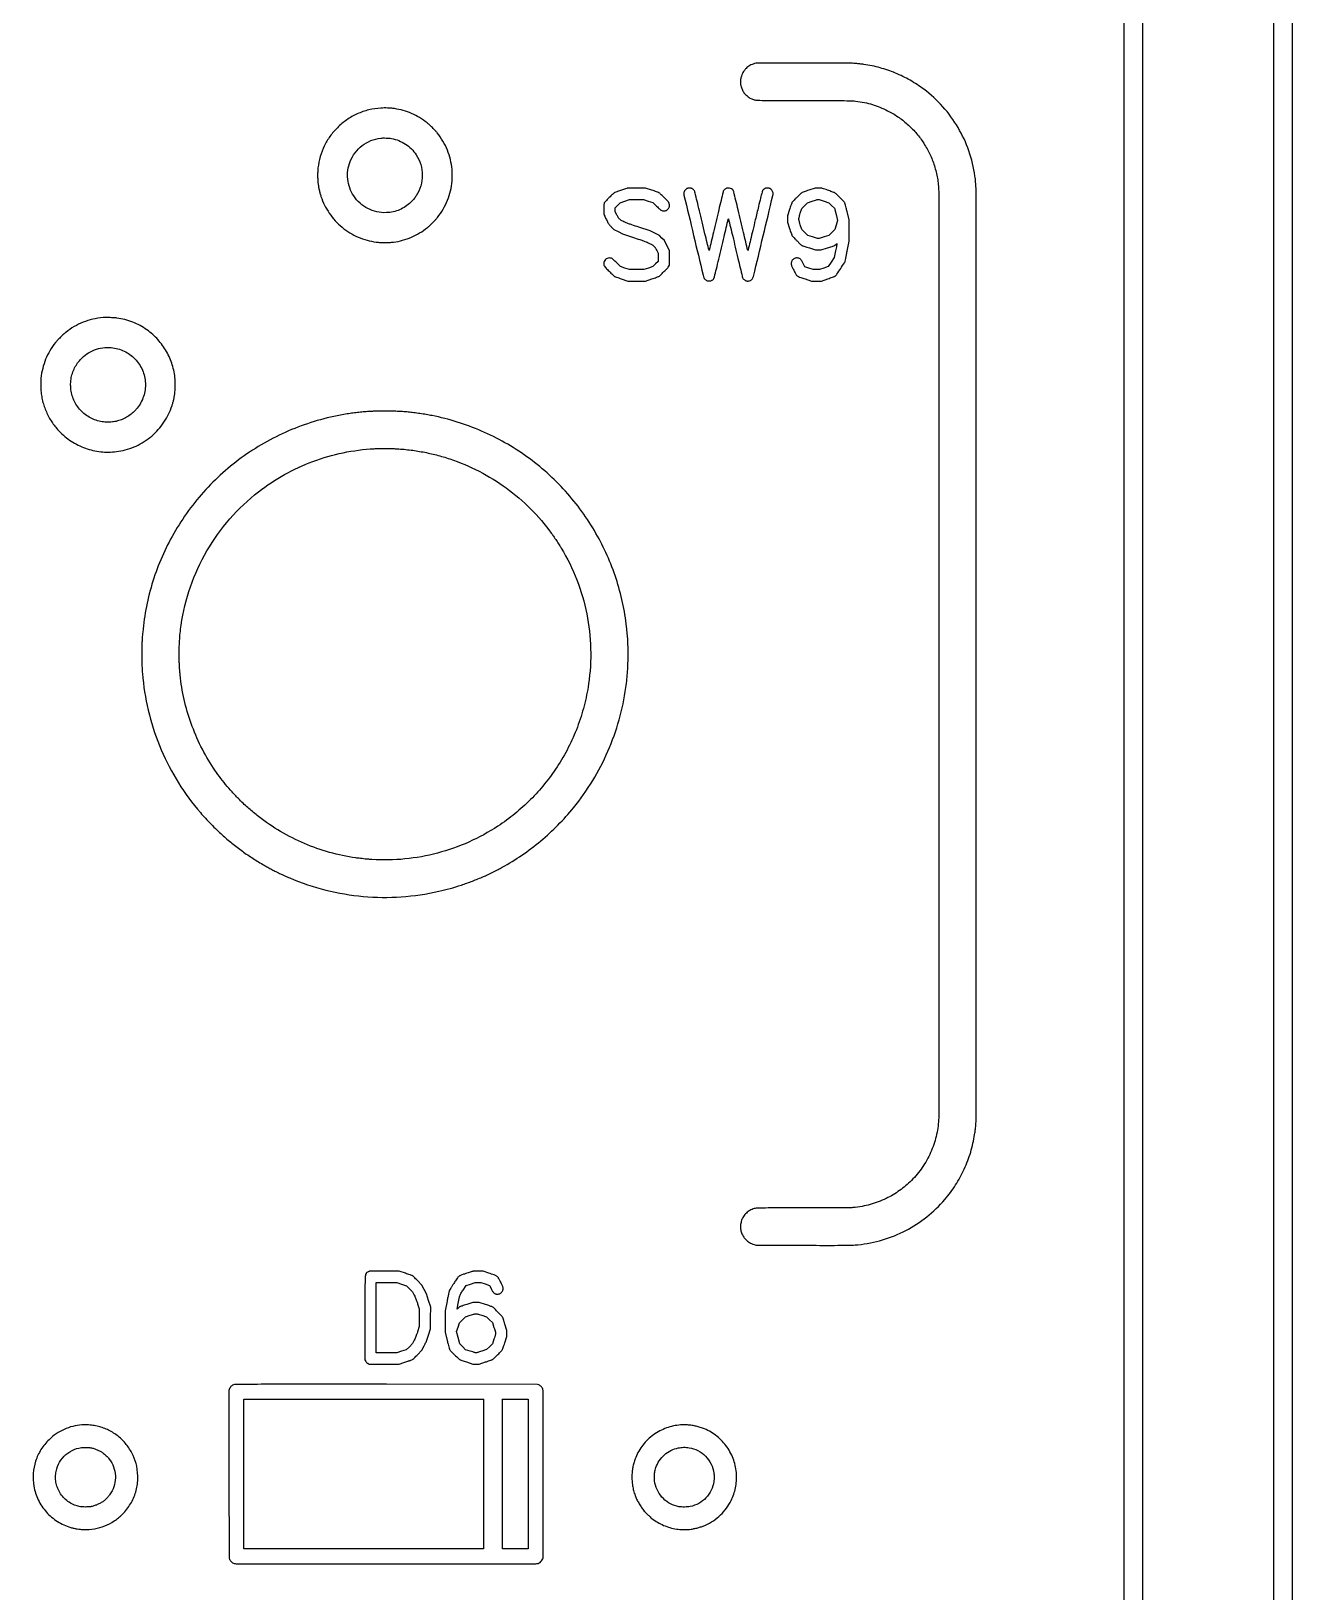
# Model space of a CAD drawing. Extents: x 980 to 25457, y 984 to 49020.
# Drawn here: x 18610 to 25457, y 17880 to 26352 of the extents above; entities that cross this region are included whole.
import ezdxf

# ---------------------------------------------------------------- set-up
doc = ezdxf.new("R2010")
doc.units = 0

msp = doc.modelspace()

# ---------------------------------------------------------------- linework, layer by layer
for points in [[(25353.176636, 36563.461695, -0.000001), (25352.040197, 20064.737908), (25350.791615, 2595.149668, -0.017503)], [(981.025332, 39243.286233, 0.000001), (980.725995, 36638.380945, 0.000022), (980.440705, 32466.957132, 0.000002), (980.203828, 20941, 0.000003), (980.107189, 12237.212398, 0.000012), (980.209361, 6804.802998)], [(1083.221486, 6831.128539, -0.000012), (1083.127559, 12273.089819, -0.000003), (1083.236026, 20942, -0.000002), (1083.488164, 32350.921193, -0.000022), (1083.779877, 36579.793336, -0.000001), (1084.083373, 39239.060792, -0.032823)], [(1895.500479, 7922.608607, -0.000003), (1895.516153, 10549.853821, -0.000001), (1895.574114, 14934.526042, -0.000001), (1895.654924, 19974.475505, -0.000001), (1895.750479, 25038.650259), (1896, 37344.800518)], [(25455.283853, 8026.2, 0.000006), (25455.447111, 13939.785085, 0.000004), (25455.5, 20957, 0.000003), (25455.451202, 30583.274766, 0.000015), (25455.249846, 35648.33495)], [(23837.04827, 49018.908979, 0.000001), (21675.802621, 49019.17901, 0.000024)], [(18681.279442, 49019.402857, 0.000005), (13233.5, 49019.49605, 0.000002), (9165.520775, 49019.509787, 0.000004), (5739.221875, 49019.480206)], [(24540, 37344.615933), (24540.017364, 25078.057967, 0.000003), (24540.072189, 18212.977995, 0.000025), (24540.281798, 14996.564512), (24540.53635, 12813.47858, 0.052236), (24541.438354, 12804.878001, 0.074337), (24546.543768, 12791.201334, 0.068737), (24555.531869, 12779.203011, 0.069207), (24567.370173, 12770.158349, 0.07731), (24580.799221, 12765.105084, 0.090469), (24599.660012, 12764.630768, 0.093087), (24617.267741, 12770.877964, 0.091235), (24631.678767, 12783.228321, 0.082939), (24641.332811, 12800.295347, 0.087509), (24641.999516, 12804.07251), (24642.357022, 15432.357909, 0.00002), (24642.699465, 18970.575659, 0.000004), (24643, 25073.957926), (24643.5, 37344.415852)], [(1792.666637, 28542.695892, 0.000006), (1792.411049, 24569.503036, 0.000003), (1792.195825, 19883.965567, 0.000004), (1792.047621, 15244.749166, 0.000006), (1792, 11426.463451), (1792, 3112.26021)], [(23728.367996, 45337.206403, 0.000002), (23728.354216, 42876.105371, 0.000002), (23728.361756, 40416.175094, 0.019036)], [(2708.027317, 40429.777448, 0.000002), (2708.046285, 42874.87655, 0.000002), (2708.048936, 45320.157135, 0.014115)], [(23830.974531, 40438.62303, -0.000002), (23830.960256, 42874.830485, -0.000002), (23830.963185, 45310.710508, -0.013332)]]:
    msp.add_lwpolyline(points, format="xyb")
for points in [[(22784, 26179.015238), (22543.5, 26178.5), (22535.766674, 26176.295176, 0.027136), (22522.429182, 26171.69699, 0.033455), (22510.60395, 26165.938901, 0.034303), (22499.896539, 26158.791345, 0.031242), (22489.907267, 26150.036362, 0.030741), (22480.385133, 26139.336574, 0.035612), (22472.747438, 26128.041524, 0.035635), (22466.793857, 26115.783689, 0.030856), (22462.306265, 26102.205812, 0.013676), (22460.9722, 26096.512302, 0.023598), (22460.218159, 26091.706142, 0.01982), (22459.84637, 26086.310703, 0.006853), (22459.725623, 26078.5, 0.014327), (22460.00984, 26067.93704, 0.028423), (22460.949039, 26059.615191, 0.028977), (22462.81154, 26051.55738, 0.015525), (22465.987583, 26041.847953, 0.058436), (22475.369329, 26023.097496, 0.051686), (22489.176555, 26006.160448, 0.051498), (22506.221112, 25992.35841, 0.057018), (22525.174565, 25982.876946, 0.057282), (22542.00133, 25978.839376, 0.024167), (22565.21936, 25977.147637, 0.005356), (22610.79923, 25976.523209, 0.000151), (22807, 25975.996167, -0.000107), (22979.980496, 25975.546517, -0.001822), (23036.9121, 25975.17883, -0.00511), (23067.20631, 25974.563103, -0.024349), (23084.464401, 25973.192884, -0.018572), (23131.616488, 25965.338646, -0.02256), (23175.04574, 25954.373735, -0.023014), (23216.570875, 25939.757498, -0.02085), (23258, 25920.949578, -0.032515), (23313.48803, 25888.22478, -0.031997), (23364.579524, 25848.421763, -0.031955), (23410.237379, 25802.36951, -0.032229), (23449.513957, 25751, -0.015127), (23468.009748, 25721.372833, -0.017662), (23483.691703, 25692.149216, -0.017804), (23497.167711, 25662.100781, -0.015863), (23509.040548, 25630, -0.015866), (23519.262246, 25595.846912, -0.018173), (23526.788296, 25562.618352, -0.018034), (23531.924963, 25528.707024, -0.015173), (23534.970731, 25492.5, -0.013394), (23536.015097, 25453.531519, -0.000002), (23536.027668, 22967.124051, -0.000002), (23536.024588, 20479.020435, -0.014704), (23534.979629, 20443.5, -0.045073), (23521.253869, 20352.001261, -0.04544), (23491.371453, 20264.70322, -0.045503), (23446.259468, 20184.348623, -0.04546), (23387.34413, 20113.452098, -0.020396), (23355.891694, 20084.397524, -0.021714), (23322.805845, 20058.635549, -0.021656), (23287.525206, 20035.779436, -0.020054), (23249.5, 20015.426633, -0.0216), (23206.797374, 19996.960665, -0.023876), (23164.049373, 19982.92654, -0.02325), (23119.156932, 19972.747238, -0.018556), (23070, 19965.851035, -0.023644), (23058.749836, 19965.231716, -0.000518), (23004.064674, 19964.866473, -0.000867), (22927.178782, 19964.566008, -0.000235), (22805.5, 19964.35871, 0.000237), (22685.688454, 19964.15418, 0.000843), (22608.959538, 19963.857441, 0.000329), (22552.564937, 19963.507081, 0.035838), (22545, 19962.911886, 0.062812), (22522.042047, 19956.41893, 0.058556), (22500.817465, 19944.321192, 0.058616), (22482.994999, 19927.64665, 0.063209), (22470.049385, 19907.683963, 0.054886), (22462.291044, 19885.709586, 0.05715), (22459.640309, 19862.874366, 0.057479), (22462.22939, 19840.149648, 0.056701), (22469.925595, 19818.5, 0.0202), (22474.475741, 19810.075796, 0.02476), (22479.415912, 19802.619307, 0.024799), (22485.062029, 19795.697378, 0.020378), (22491.733508, 19788.879844, 0.031037), (22502.287084, 19780.108743, 0.035798), (22513.372529, 19773.161827, 0.034447), (22525.701637, 19767.665339, 0.025326), (22540, 19763.24451, 0.058829), (22547.942523, 19762.192401, 0.001532), (22583.782452, 19761.794115, 0.001499), (22644.122612, 19761.489297, 0.000146), (22790, 19761.23224, 0.000316), (22951.571257, 19761.096919, 0.002788), (23022.993527, 19761.480464, 0.006315), (23065.519167, 19762.483207, 0.015801), (23096.5, 19764.587077, 0.047077), (23230.772876, 19790.896533, 0.048169), (23356.669742, 19841.742387, 0.048231), (23470.368924, 19915.665013, 0.047442), (23568.490482, 20010.370865, 0.035127), (23626.756142, 20088.94326, 0.03437), (23673.921158, 20175.45588, 0.034372), (23708.787912, 20267.61024, 0.035137), (23730.393897, 20363, 0.002397), (23732.37388, 20376.307528, 0.004631), (23733.808442, 20386.977604, 0.00427), (23735.116558, 20398.219082, 0.00173), (23736.715611, 20413.562067, 0.024849), (23737.88951, 20436.697147, 0.000051), (23738.220043, 20800.696853, 0.000155), (23738.513328, 21391.67591, 0.000012), (23738.763849, 22951.5, 0.000023), (23738.870778, 24144.397735, 0.000085), (23738.77563, 24898.671993, 0.000011), (23738.593287, 25471.124253, 0.011083), (23738.010798, 25497, 0.004476), (23736.985887, 25516.094034, 0.006228), (23735.702472, 25533.16658, 0.006586), (23734.061386, 25549.414729, 0.006139), (23731.958661, 25566, 0.049284), (23699.067922, 25702.245227, 0.049298), (23640.151341, 25829.405029, 0.049345), (23557.543971, 25942.463652, 0.04957), (23454.5, 26036.953252, 0.03087), (23379.921984, 26085.957254, 0.031553), (23300.407589, 26125.009753, 0.031563), (23216.635922, 26153.735655, 0.030934), (23129.351749, 26171.919203, 0.007288), (23106.40604, 26174.89488, 0.009231), (23085.12312, 26176.942751, 0.008433), (23062.304764, 26178.327219, 0.004712), (23034.5, 26179.281569, 0.006447), (23026.729856, 26179.374749, 0.00004), (22956.790625, 26179.306009, 0.000165), (22876.907578, 26179.194759, 0.000105)], [(20507, 25934.932884, 0.045206), (20441.836213, 25924.958962, 0.04558), (20379.713784, 25903.449233, 0.045477), (20322.391191, 25870.984036, 0.044589), (20271.471452, 25828.5, 0.041668), (20231.579713, 25781.431989, 0.042661), (20200.396796, 25728.756385, 0.04255), (20178.541086, 25671.420128, 0.04101), (20166.372113, 25610.5, 0.019326), (20165.005597, 25592.680206, 0.009467), (20164.573955, 25569.910848, 0.009448), (20165.001049, 25547.284063, 0.020648), (20166.370345, 25530, 0.010887), (20169.225839, 25510.043279, 0.012517), (20172.839639, 25491.143214, 0.012954), (20177.263829, 25473.053873, 0.013644), (20182.551289, 25455.531043, 0.069943), (20228.015112, 25363.769042, 0.070375), (20296.936905, 25288.314733, 0.07031), (20384.14543, 25234.881923, 0.069599), (20483.046397, 25207.473659, 0.020089), (20504.339584, 25205.526398, 0.012626), (20529.326814, 25204.882291, 0.012607), (20554.406942, 25205.501718, 0.019474), (20576, 25207.425304, 0.034155), (20625.708528, 25217.298791, 0.035263), (20673.064846, 25233.776837, 0.034879), (20718.101921, 25256.942696, 0.031944), (20760.892424, 25286.765442, 0.021479), (20772.690481, 25297.019402, 0.00804), (20788.365168, 25312.356815, 0.008125), (20803.703168, 25328.36751, 0.018754), (20814.565303, 25341, 0.035873), (20845.394894, 25385.969897, 0.036765), (20869.196219, 25434.526681, 0.037026), (20885.492213, 25485.709068, 0.037539), (20893.9673, 25538.5, 0.014738), (20894.719349, 25552.243759, 0.006341), (20894.949043, 25570.605257, 0.006299), (20894.71631, 25588.830344, 0.016138), (20893.956375, 25602, 0.036357), (20885.178413, 25655.510366, 0.037375), (20868.789196, 25706.675934, 0.037159), (20844.858607, 25755.099635, 0.035081), (20813.611859, 25800.440513, 0.020867), (20803.031262, 25812.619831, 0.007879), (20787.279826, 25828.774601, 0.007909), (20770.973555, 25844.474735, 0.02001), (20758.5, 25855.209787, 0.031702), (20717.881471, 25883.431916, 0.033732), (20674.831899, 25905.648114, 0.033873), (20629.356413, 25921.798782, 0.03253), (20581.5, 25931.924018, 0.012836), (20562.98825, 25934.114711, 0.01294), (20544.438011, 25935.345347, 0.012901), (20525.79371, 25935.616935, 0.012575)], [(20565, 25770.016799, -0.048452), (20605.188577, 25758.464831, -0.051583), (20641.5103, 25739.564544, -0.051611), (20673.177658, 25713.640334, -0.048602), (20699.583186, 25681.288111, -0.075011), (20724.166892, 25628.751256, -0.071967), (20732.622361, 25570.536667, -0.07177), (20724.23374, 25512.168805, -0.073909), (20699.705559, 25459.188565, -0.012402), (20693.009227, 25449.52425, -0.016033), (20686.369679, 25441.0187, -0.015651), (20679.067989, 25432.79651, -0.010957), (20670.358382, 25423.981514, -0.044432), (20641.453646, 25400.574228, -0.047217), (20609.429119, 25383.18204, -0.047094), (20574.632615, 25372.072613, -0.043768), (20537.5, 25367.314644, -0.064106), (20485.946733, 25371.86708, -0.064413), (20437.316868, 25389.330257, -0.064234), (20394.61717, 25418.649548, -0.063134), (20360.471382, 25458, -0.062089), (20338.82409, 25501.193719, -0.059376), (20328.026911, 25549.039265, -0.059323), (20328.771599, 25598.122587, -0.061762), (20341.082697, 25644.957646, -0.066691), (20367.918915, 25692.531857, -0.06779), (20406.20421, 25731.066314, -0.067483), (20453.568783, 25758.091634, -0.065105), (20507, 25771.946732, -0.029242), (20518.747591, 25772.714068, -0.010006), (20535.820286, 25772.487806, -0.010081), (20552.948673, 25771.571865, -0.027378)], [(21842, 25499.063844, 0.002852), (21818.946964, 25491.253031, 0.003345), (21797.182684, 25483.576869, 0.001518), (21777.958563, 25476.585648, 0.057831), (21773.860634, 25474.517582, 0.040699), (21771.516529, 25472.682271, 0.00203), (21764.363351, 25466.022832, 0.003258), (21755.938324, 25458.011371, 0.002349), (21746.640058, 25448.968839, 0.005766), (21726.490015, 25428.726375, 0.077663), (21720.461015, 25420.219639, 0.100213), (21717.970745, 25410.925433, 0.012207), (21717.172801, 25389.723585, 0.003536), (21717.107179, 25379.025864, 0.006169), (21717.224892, 25370.15902, 0.006194), (21717.488469, 25363.226329, 0.039115), (21717.941352, 25359.723585, 0.059798), (21720.15043, 25353.193894, 0.00294), (21730.100079, 25332.67831, 0.003874), (21740.117462, 25312.720412, 0.038368), (21745.014102, 25304.727214, 0.024606), (21746.743741, 25302.568682, 0.0036), (21750.495414, 25298.392794, 0.004062), (21755.009101, 25293.521005, 0.003475), (21759.840752, 25288.461188), (21771.937745, 25275.967949), (21795.901846, 25264.089629), (21819.865948, 25252.211309), (21883.682974, 25230.969059, -0.00082), (21924.041491, 25217.461662, -0.007871), (21941.130883, 25211.409804, -0.016875), (21952.687243, 25206.661709, -0.012895), (21965, 25200.723511, -0.005021), (21974.836551, 25195.537284, -0.019914), (21980.712643, 25192.054276, -0.028323), (21985.195648, 25188.775215, -0.019816), (21989.870712, 25184.610107, -0.016892), (21994.305119, 25180.033432, -0.038665), (21997.242739, 25176.236906, -0.027869), (22000.080349, 25171.343784, -0.00537), (22004.620712, 25162.157919), (22012, 25146.815837), (22012, 25124.644522), (22012, 25102.473206), (21998.25, 25088.781856), (21984.5, 25075.090507), (21959.538605, 25066.545253), (21934.57721, 25058), (21896.091923, 25058), (21857.606637, 25058), (21832.553318, 25066.57754), (21807.5, 25075.155081), (21786, 25096.439149, 0.005317), (21770.18549, 25111.765318, 0.047252), (21762.558487, 25117.741702, 0.09388), (21756.05279, 25120.362849, 0.050433), (21747.40879, 25121.186613, 0.099914), (21736.084462, 25118.832808, 0.097022), (21726.42508, 25112.259277, 0.096351), (21719.911248, 25102.482291, 0.096999), (21717.557286, 25091, 0.06029), (21718.489822, 25082.680246, 0.093159), (21721.417056, 25076.087102, 0.040697), (21728.15289, 25067.841643, 0.00386), (21746.379568, 25049.196144, 0.002182), (21756.229293, 25039.360701, 0.00315), (21765.031045, 25030.757169, 0.001646), (21772.553299, 25023.544103, 0.05082), (21774.598458, 25021.958242, 0.049798), (21776.929655, 25020.807586, 0.001528), (21786.999863, 25017.063769, 0.002993), (21798.918634, 25012.754953, 0.002064), (21812.464981, 25008.012099), (21847.233047, 24996), (21895.645553, 24996), (21944.058059, 24996), (21978.27903, 25007.533977, 0.001506), (21991.695633, 25012.101002, 0.00209), (22003.688027, 25016.279699, 0.001287), (22013.755012, 25019.863917, 0.026459), (22016.722764, 25021.109999, 0.084267), (22023.003011, 25025.579902, 0.002942), (22044.079223, 25046.96111, 0.003811), (22064.436723, 25068.178862, 0.058282), (22070.5, 25076.311336), (22073.5, 25081.5), (22073.5, 25122.003016), (22073.5, 25162.506032), (22060.368958, 25189.003016), (22047.237916, 25215.5), (22033.368958, 25229.000416), (22019.5, 25242.500831), (21994.5, 25255.135664), (21969.5, 25267.770498), (21907.023772, 25288.54397, -0.00105), (21870.612879, 25300.735646, -0.006368), (21851.843306, 25307.331613, -0.011797), (21838.900849, 25312.415137, -0.012638), (21826.510051, 25317.995164, -0.003541), (21815.043506, 25323.611999, -0.028968), (21809.987898, 25326.509966, -0.047374), (21806.320533, 25329.433955, -0.018248), (21801.799587, 25334.128759, -0.020635), (21798.162638, 25338.546367, -0.019452), (21794.826018, 25343.334461, -0.015705), (21791.309605, 25349.223328, -0.007127), (21787.063308, 25357.133884), (21779, 25372.683138), (21779, 25383.352925), (21779, 25394.022712), (21793.084287, 25407.761356), (21807.168575, 25421.5), (21832.334287, 25430.211367), (21857.5, 25438.922734), (21895.522055, 25438.961367), (21933.54411, 25439), (21958.926532, 25430.524532), (21984.308953, 25422.049064), (22004.404477, 25402.170409, 0.004372), (22012.695492, 25394.111081, 0.006699), (22020.033297, 25387.287702, 0.005395), (22026.103315, 25381.911024, 0.060759), (22028.76735, 25380.116702, 0.059387), (22035.72284, 25377.556132, 0.05493), (22043.27343, 25376.6123, 0.055875), (22050.718957, 25377.336987, 0.066519), (22057.364359, 25379.698948, 0.052645), (22061.428056, 25382.358674, 0.036387), (22065.424832, 25386.138253, 0.035738), (22068.920291, 25390.558163, 0.043992), (22071.484782, 25395.145439, 0.017505), (22072.976203, 25398.806711, 0.046527), (22073.6982, 25401.533565, 0.043093), (22073.932305, 25404.46416, 0.013317), (22073.785882, 25408.892914, 0.016327), (22073.446049, 25412.562946, 0.024189), (22072.888886, 25415.744722, 0.027279), (22072.099174, 25418.530144, 0.034319), (22071.056618, 25421, 0.075403), (22066.161505, 25427.877788, 0.003238), (22045.30798, 25449.146114, 0.00344), (22024.275573, 25470.031441, 0.069255), (22017.040712, 25475.381325, 0.035893), (22013.787301, 25476.860339, 0.00214), (22003.648014, 25480.568826, 0.003209), (21991.515146, 25484.859882, 0.002362), (21978.02015, 25489.464189), (21943.679365, 25501), (21895.589682, 25500.946223, 0.000874), (21866.952241, 25500.864149, 0.007625), (21854.239242, 25500.611603, 0.016867), (21846.819273, 25500.099983, 0.054655)], [(22173.36471, 25499.969551, 0.055605), (22169.142718, 25498.132803, 0.032763), (22164.556553, 25495.082363, 0.032558), (22160.350682, 25491.411791, 0.049796), (22157.276933, 25487.677309, 0.03005), (22154.810925, 25483.459424, 0.043363), (22153.199789, 25479.45252, 0.043424), (22152.305351, 25475.232103, 0.030249), (22152.005577, 25470.369197, 0.058723), (22152.876585, 25462.908786, 0.000033), (22205.026433, 25243.741694, 0.000061), (22256.526525, 25027.484961, 0.031291), (22260.566116, 25014.260998, 0.065464), (22262.725871, 25010.209678, 0.03419), (22266.367892, 25005.786735, 0.033638), (22270.733914, 25001.749255, 0.048036), (22275.136832, 24998.845221, 0.08222), (22280.791689, 24996.952384, 0.039024), (22288.471005, 24996.329561, 0.038984), (22296.215589, 24996.911568, 0.076369), (22302.099856, 24998.766523, 0.044355), (22306.537649, 25001.465867, 0.039911), (22310.601546, 25004.993703, 0.040179), (22314.026471, 25009.094776, 0.046622), (22316.562237, 25013.5, 0.047351), (22317.992498, 25017.615161, 0.000211), (22328.997194, 25062.69229, 0.001002), (22341.475447, 25114.34872, 0.000608), (22356.03907, 25175.5, -0.000204), (22370.343887, 25235.780586, -0.000337), (22382.490614, 25286.721691, -0.000017), (22393.479311, 25332.662169, -0.066865), (22393.864033, 25333.65895, -0.684611), (22394.250536, 25333.607739, -0.000046), (22405.147914, 25288.752641, -0.000874), (22417.194394, 25238.766899, -0.000519), (22431.384184, 25179.15895, 0.000238), (22445.657796, 25119.048718, 0.000374), (22457.984754, 25067.417277, 0.000088), (22468.830115, 25022.176543, 0.015122), (22470.144504, 25017.346675, 0.05541), (22472.677025, 25011.466052, 0.054071), (22476.456305, 25006.232211, 0.053262), (22481.329045, 25001.863247, 0.050714), (22487.092432, 24998.539006, 0.017311), (22490.786946, 24997.032369, 0.046362), (22493.530578, 24996.302678, 0.043031), (22496.476062, 24996.062757, 0.013273), (22500.931227, 24996.202161, 0.057756), (22509.222606, 24997.65283, 0.070065), (22516.394441, 25000.928915, 0.071066), (22522.305458, 25006.012567, 0.061796), (22526.888347, 25012.781142, 0.059232), (22530.022982, 25021.27823, 0.000048), (22582.613292, 25240.935385, 0.000052), (22635.074214, 25460.245438, 0.054421), (22636.309416, 25470, 0.071486), (22635.260053, 25478.317042, 0.068239), (22631.908446, 25486.145873, 0.06779), (22626.547856, 25492.827411, 0.068926), (22619.623349, 25497.788125, 0.02566), (22616.495652, 25499.232806, 0.04824), (22613.827292, 25500.014547, 0.03722), (22610.632218, 25500.380957, 0.009888), (22605.5, 25500.483621, 0.009806), (22600.614893, 25500.388915, 0.032345), (22597.412481, 25500.055753, 0.0445), (22594.866148, 25499.385812, 0.035819), (22592.277804, 25498.23669, 0.031827), (22587.831933, 25495.49214, 0.040173), (22584.126746, 25492.390268, 0.041695), (22581.074263, 25488.840025, 0.039077), (22578.578549, 25484.757489, 0.056015), (22576.545638, 25479.334717, 0.000835), (22568.304642, 25446.385714, 0.001681), (22557.131614, 25400.739355, 0.000465), (22539.897755, 25329, 0.000034), (22525.949847, 25270.682487, 0.000053), (22513.866187, 25220.120658, 0.000017), (22503.415109, 25176.362952, 0.001472), (22501.841707, 25169.687346, -0.003775), (22501.033977, 25166.329669, -0.006548), (22500.30565, 25163.555252, -0.00205), (22499.65156, 25161.227378, -0.578247), (22499.490926, 25161.187346, -0.133911), (22499.325847, 25161.489341, -0.000004), (22488.211749, 25208.114408, -0.00021), (22475.983694, 25259.510187, -0.000127), (22461.516474, 25320.5, 0.000591), (22446.921343, 25381.77539, 0.000944), (22434.285676, 25434.110978, 0.000172), (22423.022406, 25480.310241, 0.050769), (22421.718963, 25483.984182, 0.098286), (22415.277708, 25492.665867, 0.088222), (22405.775831, 25498.630286, 0.086961), (22394.6731, 25501.009188, 0.091752), (22383.642637, 25499.393901, 0.06732), (22378.757257, 25496.95618, 0.037525), (22373.545195, 25492.807483, 0.037543), (22369.018713, 25487.933481, 0.068193), (22366.240938, 25483.270111, 0.040746), (22364.962894, 25479.40831, 0.000154), (22353.901645, 25433.78247, 0.000803), (22341.459486, 25382.028382, 0.000504), (22327.075158, 25321.5, -0.000171), (22312.782639, 25261.178904, -0.00028), (22300.632495, 25210.104611, -0.00002), (22289.684522, 25164.206035, -0.038551), (22289.216015, 25162.74974, -0.725688), (22288.692529, 25162.788044, -0.000118), (22278.542884, 25203.906381, -0.001198), (22266.601084, 25252.838097, -0.000536), (22251.117867, 25317.24974, 0.000228), (22236.654299, 25377.583245, 0.000358), (22224.169546, 25429.394367, 0.000084), (22213.183352, 25474.810248, 0.014679), (22211.872959, 25479.603425, 0.053256), (22209.548256, 25485.061746, 0.047757), (22206.050554, 25490.125425, 0.047611), (22201.64329, 25494.448188, 0.052151), (22196.623349, 25497.711057, 0.061931), (22191.618679, 25499.529124, 0.031998), (22185.03578, 25500.596695, 0.032008), (22178.426668, 25500.813585, 0.067116)], [(22830, 25489.006536, 0.001656), (22816.563246, 25484.321771, 0.002413), (22804.753125, 25480.096018, 0.001188), (22794.747851, 25476.434544, 0.041985), (22792.5, 25475.384214, 0.054379), (22790.523454, 25473.944034, 0.00179), (22783.317962, 25467.339383, 0.003399), (22774.885359, 25459.447342, 0.002356), (22765.454765, 25450.415417, 0.003125), (22754.517335, 25439.708014, 0.007685), (22746.653958, 25431.669832, 0.008429), (22741.111981, 25425.626858, 0.058308), (22738.816381, 25422.334215, 0.036339), (22737.332685, 25419.009193, 0.002377), (22733.794371, 25409.079426, 0.003443), (22729.710964, 25397.183836, 0.002562), (22725.361617, 25384), (22714.5, 25350.5), (22714.5, 25333), (22714.5, 25315.5), (22725.371952, 25282, 0.002411), (22729.715639, 25268.832266, 0.00327), (22733.772975, 25256.986708, 0.002193), (22737.284498, 25247.088784, 0.036267), (22738.704182, 25243.890921, 0.058802), (22740.83551, 25240.826999, 0.005699), (22746.923604, 25234.114356, 0.006423), (22755.020834, 25225.610169, 0.003337), (22765.33223, 25215.195363, 0.002334), (22778.26988, 25202.421042, 0.011022), (22785.883031, 25195.295388, 0.01866), (22791.092638, 25190.969584, 0.058106), (22795, 25188.62963, 0.021822), (22798.642339, 25187.175423, 0.001723), (22808.488767, 25183.772195, 0.002339), (22820.27216, 25179.806357, 0.001789), (22833.195801, 25175.575188), (22865.891602, 25165), (22881.883826, 25165), (22897.87605, 25165), (22931.525223, 25176.023014, 0.000771), (22944.666011, 25180.3502, 0.001106), (22956.295571, 25184.228192, 0.000586), (22966.134083, 25187.545972, 0.017342), (22968.597781, 25188.476409, 0.046382), (22970.280794, 25189.370819, 0.014455), (22972.628063, 25191.011666, 0.014312), (22975.157717, 25193.006, 0.015324), (22977.510583, 25195.098452, -0.01289), (22979.620334, 25196.993163, -0.025876), (22981.396445, 25198.355266, -0.034649), (22982.674521, 25199.109653, -0.550492), (22983.030507, 25198.895057, -0.051373), (22982.9429, 25197.813054, -0.000255), (22980.938671, 25187.041048, -0.001161), (22978.622148, 25174.783692, -0.000735), (22975.866525, 25160.5), (22968.672037, 25123.5), (22952.086018, 25098.820843), (22935.5, 25074.141686), (22912, 25066.066157), (22888.5, 25057.990628), (22871, 25058.068143), (22853.5, 25058.145658), (22831, 25065.822829), (22808.5, 25073.5), (22800, 25090.717318, 0.015554), (22792.233885, 25105.288112, 0.061669), (22786.154238, 25113.386235, 0.091777), (22779.6234, 25118.054499, 0.063824), (22770.968275, 25120.827685, 0.064351), (22763.183164, 25121.249073, 0.065686), (22755.603705, 25119.668145, 0.064955), (22748.621877, 25116.151935, 0.060629), (22742.592553, 25110.891717, 0.044413), (22738.89761, 25105.965542, 0.058397), (22736.515556, 25100.880861, 0.056092), (22735.313025, 25095.221837, 0.03696), (22735.156968, 25088.562672, 0.038419), (22735.807088, 25083.481495, 0.043363), (22737.217054, 25078.769132, 0.018835), (22740.220512, 25071.953427, 0.001862), (22748.109158, 25055.888286, 0.003108), (22753.116876, 25045.941249, 0.004267), (22757.751896, 25037.063032, 0.002775), (22761.744888, 25029.67031, 0.050083), (22763.263989, 25027.45395, 0.083723), (22767.622903, 25023.761602, 0.033207), (22774.643437, 25020.201147, 0.016722), (22786.459725, 25015.624571, 0.002683), (22809.859751, 25007.5908), (22844.219501, 24996), (22871.485628, 24996), (22898.751755, 24996), (22933.193283, 25007.879896, 0.001271), (22946.602974, 25012.543469, 0.001861), (22958.379061, 25016.721767, 0.000886), (22968.379705, 25020.332094, 0.03369), (22970.567405, 25021.297475, 0.035798), (22971.947505, 25022.152182, 0.01423), (22973.715979, 25023.509237, 0.013998), (22975.548635, 25025.087555, 0.017095), (22977.167843, 25026.667579, 0.042209), (22982.999703, 25033.892736, 0.00144), (23003.341077, 25064.152266, 0.00096), (23024.130233, 25095.400894, 0.068305), (23026.826112, 25101, 0.027382), (23027.526258, 25103.657804, 0.000419), (23030.715071, 25119.229424, 0.001123), (23034.363987, 25137.33174, 0.000743), (23038.478124, 25158.142719), (23049, 25211.785438), (23049, 25269.748652), (23049, 25327.711866), (23037.938238, 25373.105933, 0.001873), (23032.901402, 25393.444058, 0.004716), (23029.037723, 25408.208504, 0.003882), (23025.991781, 25419.081189, 0.061907), (23024.488053, 25422.593068, 0.06375), (23020.382125, 25427.932407, 0.001721), (22999.418833, 25448.857177, 0.002176), (22978.680591, 25469.237103, 0.047061), (22972.025474, 25474.599931, 0.052995), (22969.481242, 25475.919113, 0.00276), (22960.869983, 25479.228699, 0.004344), (22950.557213, 25483.024965, 0.003141), (22939, 25487.083926, 0.001002), (22909.259614, 25497.252933, 0.023031), (22900.628616, 25499.747962, 0.049022), (22893.550322, 25500.726586, 0.010553), (22881.160906, 25500.953524), (22864.5, 25500.907049)], [(22913.621194, 25430.244758), (22938.742389, 25421.5), (22954.233288, 25406.467096), (22969.724187, 25391.434192), (22977.972142, 25357.674657), (22986.220096, 25323.915122), (22978.474349, 25299.707561), (22970.728601, 25275.5), (22955.131692, 25259.755678), (22939.534782, 25244.011356), (22914.017034, 25235.505678, -0.008297), (22892.251483, 25228.649825, -0.07087), (22882.161638, 25227.155317, -0.071251), (22872.075287, 25228.542934, -0.008433), (22850.388711, 25235.152745), (22825.172843, 25243.30549), (22808.700935, 25259.902745), (22792.229027, 25276.5), (22784.109102, 25302, -0.003102), (22780.180363, 25314.6079, -0.009865), (22777.773892, 25323.099918, -0.013858), (22776.377614, 25329.098452, -0.049936), (22775.981444, 25333, -0.050375), (22776.372057, 25336.922342, -0.014373), (22777.760578, 25342.888351, -0.010017), (22780.18315, 25351.394906, -0.003019), (22784.201848, 25364.226399), (22792.429984, 25389.952797), (22808.179247, 25405.678984), (22823.92851, 25421.405171), (22849.214255, 25430.141601, -0.008731), (22871.326423, 25437.35188, -0.074171), (22881.627723, 25438.905325, -0.075189), (22891.882721, 25437.371224, -0.009099)], [(19000, 24797.388327, 0.034351), (18944.17779, 24788.599871, 0.03789), (18891.945258, 24772.409592, 0.038204), (18843.131495, 24748.667788, 0.036076), (18797.5, 24717.370512, 0.020118), (18784.829588, 24706.401921, 0.00827), (18768.518425, 24690.576032, 0.008271), (18752.736354, 24674.21589, 0.020067), (18741.790213, 24661.5, 0.033766), (18711.536733, 24617.572382, 0.036833), (18688.445517, 24571.195733, 0.036639), (18672.315195, 24521.708807, 0.032741), (18662.831287, 24468.5, 0.021962), (18661.806238, 24453.22628, 0.007559), (18661.629585, 24431.077959, 0.007661), (18662.131774, 24408.726128, 0.019319), (18663.374145, 24392.5, 0.020638), (18668.403227, 24360.590597, 0.022087), (18675.96362, 24329.929308, 0.022189), (18686.161414, 24300.185184, 0.021253), (18699.085911, 24271.021649, 0.018598), (18713.82241, 24243.843777, 0.022399), (18729.715704, 24219.523703, 0.022355), (18747.748637, 24196.683872, 0.018396), (18768.916204, 24173.953892, 0.058304), (18836.413158, 24120.730065, 0.059339), (18913.986607, 24084.899587, 0.059288), (18997.867016, 24068.269382, 0.058025), (19083.939147, 24071.596369, 0.0695), (19179.495435, 24100.45846, 0.068721), (19263.891196, 24154.474094, 0.068624), (19330.58643, 24229.421389, 0.068967), (19374.372534, 24319.5, 0.011322), (19379.266563, 24335.775575, 0.011752), (19383.353474, 24352.055964, 0.011524), (19386.738792, 24368.807818, 0.010014), (19389.527309, 24386.5, 0.021784), (19390.947483, 24401.769846, 0.007323), (19391.720293, 24424.140752, 0.00744), (19391.833536, 24446.764384, 0.018785), (19391.052914, 24463.206823, 0.054002), (19375.836495, 24541.106629, 0.054591), (19344.322383, 24613.638808, 0.054465), (19297.776998, 24677.776549, 0.053282), (19238.165402, 24730.881599, 0.031272), (19201.011479, 24754.110635, 0.030533), (19160.958641, 24772.731444, 0.030294), (19118.621079, 24786.459885, 0.029683), (19074.646702, 24795.083353, 0.010483), (19065.930856, 24796.07537, 0.009195), (19056.791375, 24796.752704, 0.007441), (19045.988516, 24797.192685, 0.003487), (19032, 24797.4564, 0.001505), (19021.138977, 24797.552696, 0.001996), (19011.25625, 24797.571123, 0.001418), (19002.971823, 24797.530009, 0.019923)], [(19044, 24634.943126, -0.043871), (19080.368517, 24628.372421, -0.045068), (19114.690734, 24615.590261, -0.045353), (19145.972558, 24596.95687, -0.045609), (19173.318337, 24573.019994, -0.088939), (19213.419993, 24512.238009, -0.090581), (19229.573854, 24441.69995, -0.090451), (19219.754787, 24369.921298, -0.088371), (19185.216132, 24305.578879, -0.012975), (19182.373475, 24302.168679, -0.005172), (19178.308821, 24297.637456, -0.005114), (19173.821687, 24292.83768, -0.006415), (19169.560074, 24288.484802, -0.037632), (19146.582192, 24268.81702, -0.037425), (19120.875215, 24252.775475, -0.037317), (19092.989569, 24240.706001, -0.036935), (19063.524217, 24232.866295, -0.027535), (19050.873751, 24231.197634, -0.011076), (19033.455845, 24230.257193, -0.011076), (19016.012569, 24230.089073, -0.02752), (19003.278191, 24230.950456, -0.081502), (18938.736108, 24249.874437, -0.082885), (18884.047129, 24288.362482, -0.083161), (18844.960365, 24342.399172, -0.08281), (18825.540346, 24406.301216, -0.019236), (18824.495371, 24417.712002, -0.010736), (18824.057568, 24431.657384, -0.010726), (18824.216008, 24445.386834, -0.022503), (18825.047457, 24456.026234, -0.037925), (18831.350261, 24487.31138, -0.038453), (18842.287156, 24517.135686, -0.038722), (18857.574589, 24544.740273, -0.039672), (18876.825835, 24569.419409, -0.056978), (18912.033776, 24600.001197, -0.057016), (18953.227926, 24621.839203, -0.057345), (18998.061823, 24633.717141, -0.058936)], [(20474.5, 24289.396272, -0.002646), (20471.495053, 24289.199182, -0.000365), (20465.240625, 24288.826779, -0.000419), (20457.832521, 24288.397329, -0.000354), (20450, 24287.955421, 0.007201), (20420.23296, 24285.866744, 0.005868), (20388.429885, 24282.798136, 0.005785), (20356.164902, 24278.924132, 0.006358), (20325, 24274.412043, 0.055785), (20040.215933, 24196.223062, 0.056106), (19780.354108, 24057.113976, 0.056119), (19557.974507, 23863.750559, 0.055863), (19383.770067, 23625.5, 0.026879), (19320.216515, 23499.134699, 0.026835), (19270.547471, 23366.611403, 0.026832), (19235.354795, 23229.519246, 0.026864), (19215.063587, 23089.5, 0.003993), (19212.542364, 23058.902674, 0.009151), (19211.249356, 23035.807451, 0.007546), (19210.671442, 23010.166937, 0.001972), (19210.527395, 22969, 0.002453), (19210.754169, 22926.627508, 0.008154), (19211.494085, 22898.781584, 0.009564), (19213.072285, 22873.359559, 0.00447), (19216.039917, 22840.5, 0.038118), (19251.211882, 22641.813032, 0.038183), (19316.126154, 22450.886538, 0.038229), (19409.228901, 22272.264557, 0.038413), (19528.309153, 22110.203754, 0.009022), (19555.140728, 22080.132436, 0.006636), (19585.904664, 22047.754398, 0.006665), (19617.292654, 22016.431866, 0.009553), (19646, 21989.585074, 0.013449), (19699.590806, 21943.901324, 0.013221), (19755.861344, 21900.894626, 0.013221), (19814.327718, 21860.921292, 0.013447), (19874.5, 21824.329299, 0.004977), (19893.553356, 21813.683551, 0.003042), (19916.236268, 21801.482949, 0.002969), (19937.914757, 21790.156443, 0.008766), (19952.989378, 21782.725309, 0.001281), (19971.608471, 21774.007437, 0.002534), (19986.435407, 21767.202567, 0.002978), (19999.611065, 21761.330535, 0.002882), (20013, 21755.550591, 0.038959), (20208.811228, 21689.815545, 0.039217), (20412.016576, 21655.433475, 0.03919), (20618.231992, 21653.19067, 0.038789), (20823, 21683.092913, 0.01275), (20883.316729, 21698.368699, 0.011653), (20944.63028, 21717.123668, 0.011586), (21005.378289, 21738.839966, 0.012204), (21064, 21762.998623, 0.007985), (21085.587161, 21772.932414, 0.003173), (21114.904807, 21787.224731, 0.003191), (21144.226772, 21801.984, 0.007387), (21166, 21813.527238, 0.02437), (21273.670134, 21879.686397, 0.023937), (21375.063233, 21956.37923, 0.0239), (21468.810066, 22042.536031, 0.024115), (21553.61173, 22137, 0.034232), (21657.29946, 22283.8193, 0.034066), (21740.172284, 22443.646204, 0.03405), (21800.607472, 22613.320766, 0.034127), (21837.399077, 22789.5, 0.00793), (21843.006292, 22835.313756, 0.009923), (21846.688048, 22877.978898, 0.009673), (21848.736646, 22921.637623, 0.006931), (21849.405142, 22970.5, 0.004979), (21848.984673, 23011.969453, 0.008366), (21847.702501, 23046.769709, 0.008717), (21845.305075, 23080.483557, 0.006045), (21841.470959, 23118.5, 0.025454), (21819.576435, 23251.215438, 0.025471), (21784.312334, 23380.988822, 0.025479), (21736.047772, 23506.464014, 0.025508), (21675.286704, 23626.329481, 0.053498), (21509.91283, 23854.55008, 0.053534), (21299.917764, 24042.43089, 0.053518), (21054.760261, 24181.490879, 0.053405), (20785.5, 24265.47076, 0.007098), (20754.192351, 24271.213955, 0.005511), (20719.975457, 24276.602868, 0.00555), (20686.013221, 24281.184309, 0.007716), (20655.5, 24284.478943, 0.003747), (20625.146025, 24287.053963, 0.008627), (20602.272911, 24288.425268, 0.00737), (20577.313554, 24289.121494, 0.002094), (20538.5, 24289.469266, 0.000597), (20515.529626, 24289.551434, 0.000881), (20495.3625, 24289.563958, 0.000398), (20478.153967, 24289.530649, 0.017016)], [(20585.5, 24085.973424, -0.016012), (20661.941307, 24079.401132, -0.016895), (20736.439545, 24068.021779, -0.017014), (20809.49876, 24051.731387, -0.016777), (20881.628373, 24030.445357, -0.038775), (21041.14391, 23963.374351, -0.038891), (21188.222007, 23872.535096, -0.038815), (21319.719127, 23759.826239, -0.038295), (21432.862791, 23627.668517, -0.008255), (21444.661668, 23610.964585, -0.00318), (21460.505805, 23587.408421, -0.003173), (21476.024083, 23563.691434, -0.008436), (21486.711024, 23546.5, -0.042266), (21571.306572, 23373.511946, -0.043065), (21624.975084, 23189.83201, -0.043131), (21646.329824, 22999.941854, -0.042669), (21634.924635, 22808.502951, -0.02733), (21610.92992, 22689.790863, -0.027129), (21574.085244, 22574.103922, -0.02714), (21524.948293, 22463.131883, -0.027405), (21464.222278, 22358.508659, -0.025239), (21396.399531, 22265.715616, -0.025749), (21319.996853, 22180.875927, -0.025783), (21235.380086, 22104.441658, -0.025459), (21143, 22036.777885, -0.040294), (20985.164171, 21950.403471, -0.040311), (20815.539879, 21890.477066, -0.040335), (20638.598222, 21858.571874, -0.04045), (20459, 21855.53358, -0.000794), (20450.018453, 21856.122964, -0.000977), (20441.640625, 21856.702535, -0.000806), (20434.601792, 21857.214705, -0.007137), (20431.5, 21857.490004, -0.00159), (20413.747809, 21859.378397, -0.002097), (20397.579272, 21861.218996, -0.002336), (20383.337686, 21862.968268, -0.004024), (20371.5, 21864.575354, -0.032253), (20229.601731, 21894.444097, -0.032456), (20093.030749, 21942.268964, -0.032454), (19963.788024, 22007.370114, -0.032237), (19843.752189, 22088.779268, -0.007692), (19816.837822, 22110.356904, -0.008727), (19791.72647, 22131.880813, -0.008443), (19766.680798, 22154.886262, -0.006387), (19739.946318, 22180.946318, -0.011241), (19700.350136, 22222.36407, -0.013287), (19664.869233, 22263.32227, -0.013379), (19631.822988, 22305.854773, -0.011709), (19599.546259, 22352, -0.030503), (19531.460543, 22469.287722, -0.030335), (19478.010272, 22594.202023, -0.030373), (19440.124687, 22724.507889, -0.030763), (19418.502351, 22857.890527, -0.003374), (19416.014124, 22884.726835, -0.008093), (19414.626311, 22904.657164, -0.007546), (19413.83171, 22925.42385, -0.002593), (19413.291284, 22955.5, -0.007738), (19413.416915, 23002.120826, -0.01101), (19415.081359, 23043.513444, -0.011227), (19418.531245, 23084.164561, -0.008555), (19424.067344, 23128.5, -0.048182), (19474.354977, 23336.129109, -0.047957), (19563.504009, 23530.640572, -0.047937), (19688.118684, 23704.679329, -0.048057), (19843.5, 23851.642127, -0.038151), (19985.004676, 23945.418077, -0.038007), (20139.290074, 24016.739774, -0.037972), (20302.733285, 24063.937843, -0.037927), (20471.5, 24085.89891, -0.010535), (20493.351013, 24086.609579, -0.002697), (20528.726281, 24086.823526, -0.002674), (20564.054781, 24086.657649, -0.010926)], [(20444.186252, 19619.453196, 0.044015), (20439.208894, 19617.616783, 0.040831), (20434.495676, 19614.899063, 0.041694), (20430.386575, 19611.52144, 0.051523), (20427.208636, 19607.72154, 0.11954), (20423.433163, 19597.555512, 0.023463), (20422.045546, 19577.968705, 0.005786), (20421.556633, 19538.019168, 0.000167), (20421.5, 19368), (20421.5, 19139.5), (20423.637328, 19134.877595, 0.04393), (20426.367424, 19130.119419, 0.040983), (20429.944358, 19125.791087, 0.041051), (20434.172725, 19122.110945, 0.04444), (20438.839456, 19119.279782), (20444.5, 19116.5), (20525.5, 19116.5), (20606.5, 19116.5), (20633, 19125.183198, -0.000268), (20643.659166, 19128.669536, -0.000314), (20653.771875, 19131.964108, -0.000276), (20662.323247, 19134.73885, -0.001936), (20666.5, 19136.07372, 0.031869), (20675.387634, 19139.512524, 0.057574), (20682.041763, 19143.573164, 0.030491), (20689.934675, 19150.550457, 0.003617), (20706.359761, 19167.19716), (20729.994559, 19191.5), (20742.48615, 19215.579636, 0.004699), (20750.338853, 19231.071537, 0.017765), (20754.812893, 19240.977656, 0.014599), (20758.976514, 19252.056138, 0.002441), (20766.23887, 19273.579636), (20777.5, 19307.5), (20777.772949, 19366.664734), (20778.045898, 19425.829468), (20766.582202, 19461.396111), (20755.118506, 19496.962754), (20742.537675, 19521.231377), (20729.956843, 19545.5), (20705.728422, 19570.190032, 0.00304), (20696.225532, 19579.756917, 0.004438), (20687.728719, 19588.058862, 0.002239), (20680.436943, 19594.995525, 0.076101), (20678.475729, 19596.348983, 0.029939), (20676.236511, 19597.275426, 0.000815), (20666.212593, 19600.71784, 0.001686), (20654.405045, 19604.706875, 0.001155), (20640.975729, 19609.158951), (20606.5, 19620.5), (20528, 19620.699015, 0.000608), (20485.159273, 19620.755518, 0.003741), (20463.094847, 19620.592675, 0.005017), (20449.473869, 19620.253474, 0.057702)], [(21005.5, 19619.543737, 0.00921), (21002.181248, 19618.549353, 0.00059), (20992.546215, 19615.455399, 0.000864), (20981.074073, 19611.734694, 0.000643), (20968.423285, 19607.589559, 0.002618), (20953.190836, 19602.488276, 0.007691), (20942.778638, 19598.760818, 0.00928), (20935.553974, 19595.894316, 0.057724), (20932.085234, 19593.946784, 0.069917), (20928.966697, 19590.943832, 0.010309), (20923.696562, 19583.925068, 0.00769), (20916.08984, 19572.996314, 0.0019), (20903.95695, 19554.831312, 0.00192), (20894.73699, 19540.796452, 0.002874), (20886.80134, 19528.460416, 0.001199), (20880.0972, 19517.84979, 0.062109), (20879.070163, 19515.651368, 0.025728), (20878.423677, 19513.236102, 0.000323), (20875.11126, 19497.652766, 0.000949), (20871.324354, 19479.611584, 0.000622), (20867.025162, 19458.804858), (20856, 19405.109715), (20856, 19347.071555), (20856, 19289.033394), (20867.580708, 19243.766697, 0.002017), (20872.621002, 19224.391027, 0.00424), (20876.724469, 19209.389739, 0.002952), (20880.068923, 19197.819817, 0.060854), (20881.507306, 19194.5, 0.062497), (20886.024974, 19188.621549, 0.001851), (20908.041122, 19166.533936, 0.001545), (20930.503796, 19144.302349, 0.077882), (20935.531438, 19140.700237, 0.03202), (20937.775026, 19139.745783, 0.000907), (20947.650656, 19136.292472, 0.001844), (20959.296065, 19132.29207, 0.001266), (20972.531438, 19127.837343), (21006.5, 19116.5), (21024, 19116.5), (21041.5, 19116.5), (21076, 19127.816947, 0.002385), (21092.691426, 19133.380524, 0.007441), (21103.852665, 19137.34614, 0.009604), (21111.511804, 19140.365232, 0.050086), (21115.5, 19142.517023, 0.045756), (21122.430102, 19148.193874, 0.002536), (21142.282719, 19167.944969, 0.002087), (21162.263694, 19188.194782, 0.059706), (21166.725329, 19194, 0.046646), (21167.943746, 19196.569537, 0.001808), (21171.508359, 19206.459375, 0.00321), (21175.614251, 19218.219659, 0.002258), (21180.088507, 19231.5), (21191.372663, 19265.5), (21191.767039, 19282.027352), (21192.161415, 19298.554704), (21180.966148, 19333.027352, 0.002057), (21176.509648, 19346.560099, 0.002822), (21172.38162, 19358.695535, 0.001821), (21168.820178, 19368.854975, 0.03327), (21167.463237, 19372, 0.075156), (21163.112668, 19378.044367, 0.002171), (21140.836219, 19400.641829, 0.002079), (21118.294632, 19423.122833, 0.079339), (21112.5, 19427.273234, 0.031725), (21110.27709, 19428.212469, 0.000879), (21100.39375, 19431.648462, 0.001805), (21088.745214, 19435.628181, 0.001238), (21075.5, 19440.063592), (21041.5, 19451.355622), (21024.5, 19451.397434), (21007.5, 19451.439247), (20973.5, 19440.147105, 0.001185), (20960.227513, 19435.704058, 0.001702), (20948.492997, 19431.700344, 0.000901), (20938.573501, 19428.258136, 0.026771), (20936.114457, 19427.249221, 0.039554), (20934.431759, 19426.281436, 0.01194), (20932.038156, 19424.554911, 0.011882), (20929.436721, 19422.483196, 0.012653), (20926.991857, 19420.331976), (20921.2548, 19415.020473), (20927.565194, 19445.760237, -0.001495), (20934.977765, 19481.328942, -0.035021), (20937.806424, 19491.223142, -0.053206), (20941.882537, 19499.559213, -0.005334), (20953.889828, 19518.219627), (20970.171473, 19542.939253), (20994.53009, 19550.969627), (21018.888707, 19559), (21034.671392, 19559), (21050.454077, 19559), (21073.838717, 19551.25), (21097.223356, 19543.5), (21105.620917, 19526.742654, 0.009236), (21111.867982, 19514.831141, 0.036086), (21116.375877, 19507.854115, 0.055034), (21120.761024, 19503.200727, 0.049845), (21126.196447, 19499.438076, 0.022699), (21129.436077, 19497.830964, 0.051564), (21132.034281, 19496.992728, 0.041805), (21135.065301, 19496.610381, 0.010768), (21140, 19496.509768, 0.033446), (21147.063481, 19496.990945, 0.061349), (21152.633463, 19498.457354, 0.064351), (21157.5042, 19501.172249, 0.04068), (21162.408584, 19505.459332, 0.0492), (21166.390176, 19510.455937, 0.05658), (21169.104159, 19515.913666, 0.055382), (21170.564947, 19521.941063, 0.044142), (21170.825257, 19528.630178, 0.039427), (21170.185015, 19533.599072, 0.043822), (21168.781246, 19538.22633, 0.019099), (21165.790707, 19544.917118, 0.001916), (21157.986618, 19560.575986, 0.003089), (21151.282056, 19573.697982, 0.012617), (21146.96202, 19581.53534, 0.020702), (21143.618098, 19586.747689, 0.040489), (21140.469008, 19590.542018, 0.047456), (21135.839299, 19594.459692, 0.053201), (21130.720794, 19597.263545, 0.017334), (21121.781079, 19600.630283, 0.000961), (21093.5, 19610.11517), (21062.5, 19620.44568), (21036.5, 19620.693858, 0.002608), (21023.436281, 19620.750424, 0.00905), (21014.989445, 19620.590047, 0.013231), (21009.195729, 19620.221397, 0.045704)], [(20620.435428, 19550.545281), (20646.5, 19542.090562), (20663.144392, 19525.295281), (20679.788785, 19508.5), (20689.041097, 19490, -0.007647), (20694.350117, 19478.965952, -0.014547), (20698.222839, 19469.90896, -0.012107), (20701.987989, 19459.618611, -0.003774), (20707.146526, 19444), (20715.999642, 19416.5), (20715.999821, 19368.087246), (20716, 19319.674492), (20706.991868, 19292.087246, -0.003685), (20701.69485, 19276.261444, -0.012542), (20697.911299, 19266.068854, -0.015158), (20694.010276, 19257.113908, -0.007538), (20688.556029, 19246), (20679.128323, 19227.5), (20662.314161, 19210.879259), (20645.5, 19194.258517), (20619.985326, 19186.129259), (20594.470653, 19178), (20538.735326, 19178), (20483, 19178), (20483, 19368.5), (20483, 19559), (20538.685428, 19559), (20594.370857, 19559)], [(21055.39282, 19381.400065), (21081.5, 19372.800131), (21097.28391, 19357.150065), (21113.067821, 19341.5), (21121.53391, 19315.62669, -0.002691), (21125.967461, 19301.826403, -0.01175), (21128.353804, 19293.588738, -0.019743), (21129.609075, 19287.948503, -0.044907), (21130, 19283.604635, -0.044916), (21129.609876, 19279.27063, -0.020807), (21128.368527, 19273.749371, -0.012179), (21125.985202, 19265.677906, -0.002699), (21121.494641, 19251.98395), (21112.989281, 19226.512009), (21097.244641, 19210.73277), (21081.5, 19194.95353), (21055.794903, 19186.476765, -0.002798), (21042.378719, 19182.135603, -0.011238), (21034.105183, 19179.712795, -0.018026), (21028.423771, 19178.404377, -0.048308), (21024.294903, 19178.016108, -0.047757), (21020.194202, 19178.420181, -0.017136), (21014.469841, 19179.748007, -0.011009), (21006.211925, 19182.160348, -0.00292), (20993.143538, 19186.376416), (20967.787077, 19194.720615), (20951.851228, 19210.656464), (20935.91538, 19226.592312), (20927.374917, 19259.962957), (20918.834454, 19293.333601), (20926.928828, 19316.9168), (20935.023202, 19340.5), (20951.261601, 19356.699991), (20967.5, 19372.899983), (20993, 19381.356119, -0.003236), (21005.307318, 19385.349166, -0.009314), (21013.911313, 19387.903891, -0.012275), (21020.083477, 19389.450061, -0.050919), (21023.89282, 19389.906127, -0.053333), (21027.814626, 19389.55553, -0.017006), (21033.528538, 19388.219258, -0.010864), (21041.903837, 19385.761228, -0.002755)], [(19712.5, 19005.599112, 0.052053), (19703.041471, 19001.472878, 0.062847), (19695.279501, 18995.682934, 0.063818), (19689.288752, 18988.227678, 0.056186), (19685.061505, 18979.182575), (19682.989189, 18973.030998), (19683.244594, 18517.744428), (19683.5, 18062.457857), (19686.7349, 18055.886885, 0.056131), (19692.037604, 18047.606899, 0.058682), (19698.979244, 18040.851418, 0.059201), (19707.240923, 18035.940419, 0.05898), (19716.433659, 18033.094483, 0.045614), (19728.465294, 18031.993681, 0.000005), (20535.820955, 18031.942633, 0.000005), (21343.336825, 18031.907886, 0.046898), (21355.040348, 18033.007652, 0.072994), (21366.501439, 18036.973746, 0.07266), (21376.359538, 18044.070421, 0.073209), (21383.71678, 18053.636186, 0.075952), (21387.891296, 18064.799221, 0.050917), (21388.483369, 18070.44436, 0.00008), (21388.746442, 18171.855491, 0.00048), (21388.944925, 18306.472104, 0.000129), (21389, 18520.339122, 0.000081), (21388.956994, 18784.520934, 0.000769), (21388.745829, 18897.819977, 0.000376), (21388.450658, 18968.860161, 0.06254), (21387.447999, 18976.539901, 0.053847), (21384.252492, 18984.96984, 0.055853), (21379.361148, 18992.411057, 0.055733), (21372.933353, 18998.598437, 0.053193), (21365.200712, 19003.325604), (21358.5, 19006.5), (20537.5, 19006.684362, 0.000057), (20106.83944, 19006.731722, 0.000328), (19878.258026, 19006.580851, 0.000036), (19717.373004, 19006.357554, 0.076621)], [(21065.606989, 18924.418213, 0.091476), (21065.357026, 18923.074811, 0.000006), (21065.178303, 18804.503225, 0.000233), (21065.043639, 18673.60059, 0.000141), (21065, 18518.418213), (21065, 18114), (20414.5, 18114), (19764, 18114), (19764, 18520), (19764, 18926), (20415.106989, 18926, -0.000052), (20804.362072, 18925.959203, -0.000556), (20963.056996, 18925.749626, -0.000059), (21064.872374, 18925.490016, -0.525239)], [(21308, 18520), (21308, 18114), (21238, 18114), (21168, 18114), (21167.988994, 18516.25, 0.000144), (21167.940182, 18670.749134, 0.000237), (21167.799145, 18801.440625, 0.000014), (21167.612922, 18919.176714, 0.040572), (21167.358152, 18922.25), (21166.738315, 18926), (21237.369158, 18926), (21308, 18926)], [(18885, 18785.921826, 0.043723), (18835.703248, 18778.175064, 0.044484), (18788.8018, 18761.996301, 0.04441), (18745.431251, 18737.745554, 0.043279), (18706.619199, 18706.030459, 0.05977), (18663.101598, 18652.192582, 0.061587), (18634.075148, 18590.11329, 0.061534), (18621.025961, 18522.783695, 0.059483), (18624.513947, 18453.5, 0.070527), (18648.45595, 18378.744193, 0.06967), (18692.301736, 18313.242842, 0.069452), (18752.593943, 18262.137547, 0.069351), (18824.604591, 18229.463981, 0.015475), (18841.969441, 18224.909089, 0.017495), (18858.88939, 18221.644651, 0.017033), (18876.387484, 18219.507336, 0.0133), (18895.5, 18218.342298, 0.051359), (18953.386856, 18222.304745, 0.05149), (19009.19911, 18237.983451, 0.051504), (19060.616346, 18264.729973, 0.051445), (19105.503393, 18301.429643, 0.061168), (19149.04989, 18357.488673, 0.062905), (19177.246853, 18421.905119, 0.06288), (19188.548165, 18491.33276, 0.061038), (19182.434172, 18562.120569, 0.056399), (19163.058793, 18620.439121, 0.053986), (19130.925001, 18673.887958, 0.053881), (19088.025603, 18719.311259, 0.055727), (19036.866425, 18753.934644, 0.025903), (19009.639026, 18766.482229, 0.027076), (18981.654463, 18775.93968, 0.026769), (18952.512774, 18782.402487, 0.02414), (18921.823307, 18785.99235, 0.004693), (18911.22717, 18786.616001, 0.01283), (18903.7264, 18786.794133, 0.012446), (18896.100842, 18786.58967, 0.004196)], [(22134.506941, 18785.901998, 0.07101), (22057.400374, 18769.539781, 0.069304), (21987.248928, 18732.18774, 0.069362), (21930.022408, 18677.122231, 0.071335), (21890.68183, 18609, 0.020209), (21882.047333, 18584.658027, 0.023861), (21875.937516, 18561.001077, 0.023831), (21872.104008, 18536.843916, 0.020066), (21870.30239, 18511, 0.022584), (21870.74132, 18483.020859, 0.02443), (21873.725385, 18455.927205, 0.024627), (21879.30675, 18429.454468, 0.023759), (21887.517137, 18403.333488, 0.024591), (21895.768001, 18383.884732, 0.016588), (21906.978337, 18362.538005, 0.016484), (21919.711487, 18341.756086, 0.022565), (21932.59788, 18324, 0.021582), (21941.594713, 18313.660591, 0.00865), (21954.74029, 18300.279856, 0.008677), (21968.390373, 18287.316264, 0.020666), (21979.079991, 18278.295511, 0.031628), (22009.534038, 18257.62265, 0.032093), (22042.208036, 18241.067588, 0.031992), (22076.832458, 18228.78664, 0.030996), (22113.106825, 18220.868531, 0.025272), (22130.143303, 18219.11776, 0.011281), (22152.687549, 18218.45675, 0.011228), (22175.08069, 18218.808404, 0.027411), (22191.5, 18220.339225, 0.015647), (22212.307856, 18224.105502, 0.016184), (22232.604179, 18229.130946, 0.016658), (22251.930124, 18235.287538, 0.019406), (22269.825959, 18242.446223, 0.043999), (22312.556051, 18266.194878, 0.042739), (22350.92109, 18297.259779, 0.042745), (22383.440649, 18334.390293, 0.044042), (22408.807999, 18376.155583, 0.030516), (22423.007424, 18410.043572, 0.033326), (22432.493873, 18444.434921, 0.033065), (22437.379262, 18480.025976, 0.029139), (22437.830641, 18517.5, 0.072133), (22422.91877, 18594.939267, 0.069763), (22386.544228, 18665.922029, 0.06974), (22332.037502, 18724.184382, 0.071999), (22264.167309, 18764.470752, 0.018671), (22241.453672, 18772.880424, 0.022086), (22219.403891, 18779.056425, 0.021854), (22196.69608, 18783.311339, 0.017602), (22172, 18785.947141, 0.004781), (22161.327026, 18786.605047, 0.013302), (22153.819032, 18786.795783, 0.012602), (22146.091297, 18786.59167, 0.003927)], [(18933.796691, 18662.001298, -0.029566), (18950.509016, 18657.947085, -0.025316), (18967.538045, 18651.774824, -0.02524), (18983.913377, 18643.888459, -0.028843), (18998.668664, 18634.699989, -0.026123), (19007.007069, 18628.136274, -0.012109), (19017.159398, 18618.804338, -0.012096), (19026.824605, 18609.016049, -0.026824), (19033.588038, 18601.00648, -0.074421), (19056.955226, 18558.135585, -0.075185), (19066.640211, 18510.452691, -0.075278), (19061.789026, 18462.089661, -0.07489), (19042.839209, 18417.237298, -0.025851), (19035.340458, 18406.298408, -0.017561), (19025.754663, 18394.630535, -0.017571), (19015.384525, 18383.676058, -0.026076), (19005.5, 18374.909757, -0.032316), (18990.396767, 18364.381598, -0.028013), (18973.340025, 18355.324369, -0.02743), (18954.985408, 18348.050989, -0.027681), (18936, 18342.85599, -0.014821), (18929.525117, 18341.66366, -0.020236), (18923.63056, 18341.00069, -0.014222), (18916.317707, 18340.685376, -0.003662), (18904.5, 18340.598819, -0.011381), (18888.578851, 18340.961264, -0.026686), (18876.739592, 18342.135781, -0.028564), (18865.583943, 18344.505982, -0.014947), (18852, 18348.653828, -0.051959), (18822.749941, 18362.07111, -0.049393), (18796.350932, 18381.424482, -0.049222), (18774.178534, 18405.652615, -0.050824), (18757.440571, 18433.5, -0.045837), (18747.535312, 18460.80255, -0.044762), (18742.670168, 18489.671667, -0.044675), (18743.016194, 18519.000015, -0.045275), (18748.575915, 18547.665209, -0.082951), (18771.55255, 18595.525269, -0.082279), (18808.890578, 18633.473416, -0.082323), (18856.452811, 18657.337302, -0.083168), (18909, 18664.464412, -0.010202), (18914.991718, 18664.155289, -0.006765), (18921.852778, 18663.567386, -0.00681), (18928.503668, 18662.815133, -0.013158)], [(22180.077425, 18662.609873, -0.079304), (22228.832436, 18646.435071, -0.079369), (22270.11441, 18615.890072, -0.079333), (22299.840361, 18573.990388, -0.079125), (22315.07453, 18524.879756, -0.025309), (22315.970934, 18515.191343, -0.010324), (22316.248886, 18501.961113, -0.010251), (22315.984055, 18488.815699, -0.027481), (22315.090801, 18479.5, -0.074704), (22300.309767, 18431.661668, -0.07722), (22272.23483, 18390.882214, -0.077091), (22233.064051, 18360.491137, -0.074091), (22186, 18342.880383, -0.035298), (22173.234857, 18341.086981, -0.015126), (22156.018673, 18340.419312, -0.01517), (22138.692048, 18340.797555, -0.033076), (22125.5, 18342.365398, -0.072721), (22079.699506, 18358.033066, -0.075075), (22040.856629, 18386.037574, -0.074709), (22011.868934, 18424.397401, -0.070969), (21994.803822, 18470.250967, -0.015662), (21993.615485, 18476.662636, -0.020854), (21992.96366, 18482.55168, -0.014048), (21992.661585, 18490.017567, -0.003314), (21992.590234, 18502.5, -0.009895), (21992.928586, 18518.842651, -0.027576), (21994.023789, 18530.260577, -0.029791), (21996.31412, 18540.988802, -0.013255), (22000.539003, 18554.822858, -0.068125), (22018.90976, 18592.00016, -0.063535), (22046.96644, 18623.867934, -0.063392), (22082.192064, 18647.729865, -0.067229), (22121.589487, 18661.424104, -0.024153), (22135.801168, 18663.600711, -0.020855), (22150.872553, 18664.535954, -0.020908), (22165.924584, 18664.211705, -0.024682)]]:
    msp.add_lwpolyline(points, format="xyb", close=True)

doc.saveas('drawing.dxf')
